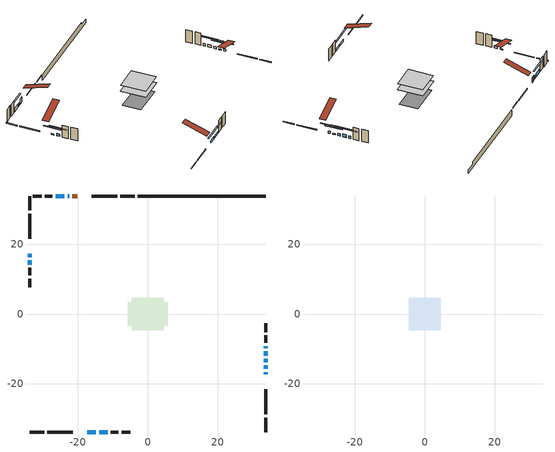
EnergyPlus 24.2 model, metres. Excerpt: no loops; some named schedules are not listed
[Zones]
conditioned space
 floor outside (Floor1 construction): -1.49,-1.49 -1.49,1.49 1.49,1.49 1.49,-1.49 z0.77
 floor adiabatic (AdiabaticFloorConstruction): -4.59,-4.59 -4.59,4.59 4.59,4.59 4.59,-4.59 z3.21
 floor foundation (Slab1 construction): -5.79,-3.35 -5.79,3.35 5.79,3.35 5.79,-3.35 z-1.52
 wall outside (RimJoist1 construction): -3.74,33.77 -7.83,33.77 / -33.77,-33.77 -29.68,-33.77 / -33.77,33.77 -33.77,29.68 / 33.77,-33.77 33.77,-29.68 z0.77:1.07
 wall outside (RimJoist2 construction): -8.76,33.77 -15.98,33.77 / -28.75,-33.77 -21.52,-33.77 / -33.77,28.75 -33.77,21.52 / 33.77,-28.75 33.77,-21.52 z0.77:1.07
 wall outside (AdiabaticWallConstruction 1): -20.2,33.77 -21.57,33.77 z0.77:2.8
 wall outside (AdiabaticWallConstruction): -22.49,33.77 -22.91,33.77 z0.77:1.99; 33.77,-17.31 33.77,-16.65 z0.77:1.59; 33.77,-15.72 33.77,-14.7 / -33.77,17.31 -33.77,16.29 z0.77:1.18; -23.84,33.77 -26.38,33.77 z0.77:2.14; 33.77,-13.78 33.77,-12.86 / -17.31,-33.77 -14.87,-33.77 / -33.77,15.37 -33.77,14.14 z0.77:1.69; 33.77,-11.93 33.77,-10.71 z0.77:1.89; 33.77,-9.78 33.77,-9.17 z0.77:1.79; -13.94,-33.77 -11.5,-33.77 z0.77:1.58
 wall outside (Wall1 construction): -27.31,33.77 -29.44,33.77 / -10.57,-33.77 -8.44,-33.77 / -33.77,13.22 -33.77,11.08 / 33.77,-8.24 33.77,-6.11 z0.77:5.65
 wall outside (Wall2 construction): -30.37,33.77 -32.84,33.77 / -7.51,-33.77 -5.04,-33.77 / -33.77,10.15 -33.77,7.69 / 33.77,-5.18 33.77,-2.71 z0.77:5.65
 wall foundation (FoundationWall1 construction): -2.81,33.77,-1.52 -2.81,33.77,0.77 30.11,33.77,0.77 30.11,33.77,-0.14 33.77,33.77,-0.14 33.77,33.77,-1.52
 window (WindowConstruction 6): -22.49,33.77 -22.91,33.77 z0.77:1.99
 window (WindowConstruction 8): 33.77,-17.31 33.77,-16.65 z0.77:1.58
 window (WindowConstruction 9): 33.77,-15.72 33.77,-14.7 z0.77:1.18
 window (WindowConstruction 10): -33.77,17.31 -33.77,16.29 z0.77:1.18
 window (WindowConstruction): -23.84,33.77 -26.38,33.77 z0.77:2.14
 window (WindowConstruction 1): 33.77,-13.77 33.77,-12.86 z0.77:1.68
 window (WindowConstruction 2): 33.77,-11.93 33.77,-10.71 z0.77:1.89
 window (WindowConstruction 3): -17.31,-33.77 -14.87,-33.77 z0.77:1.68
 window (WindowConstruction 4): 33.77,-9.78 33.77,-9.17 z0.77:1.78
 window (WindowConstruction 5): -33.77,15.36 -33.77,14.15 z0.77:1.68
 window (WindowConstruction 7): -13.94,-33.77 -11.5,-33.77 z0.77:1.58
 door (Door): -20.2,33.77 -21.57,33.77 z0.77:2.8
 ceiling adiabatic (AdiabaticFloorConstruction): 4.59,-4.59 4.59,4.59 -4.59,4.59 -4.59,-4.59 z3.21
attic - vented
 floor to conditioned space (Floor2 construction Reversed): -4.59,-4.59 -4.59,4.59 4.59,4.59 4.59,-4.59 z5.65
 roof outside (Roof1 construction): -19.27,33.77,5.65 -19.27,24.83,8.63 -16.91,24.83,8.63 -16.91,33.77,5.65; -18.24,-33.77,5.65 -18.24,-24.83,8.63 -20.59,-24.83,8.63 -20.59,-33.77,5.65; -33.77,18.24,5.65 -24.83,18.24,8.63 -24.83,20.59,8.63 -33.77,20.59,5.65; 33.77,-18.24,5.65 24.83,-18.24,8.63 24.83,-20.59,8.63 33.77,-20.59,5.65
shading: 33.77,-14.01 33.77,-19.95 34.18,-19.95 34.18,-14.01 z4.22; 33.77,-12.06 33.77,-18.36 34.18,-18.36 34.18,-12.06 z3.81; -33.77,13.65 -33.77,19.95 -34.18,19.95 -34.18,13.65 z3.81; -29.02,33.77 -21.2,33.77 -21.2,34.18 -29.02,34.18 z4.78; 33.77,-10.22 33.77,-16.41 34.18,-16.41 34.18,-10.22 z4.32; 33.77,-8.07 33.77,-14.57 34.18,-14.57 34.18,-8.07 z4.53; -12.23,-33.77 -19.95,-33.77 -19.95,-34.18 -12.23,-34.18 z4.32; 33.77,-6.53 33.77,-12.42 34.18,-12.42 34.18,-6.53 z4.42; -33.77,11.51 -33.77,18 -34.18,18 -34.18,11.51 z4.32; -8.86,-33.77 -16.58,-33.77 -16.58,-34.18 -8.86,-34.18 z4.22
[Building]
Building 1: Terrain=Suburbs
[Site:Location]
London AP_ON: Latitude {deg}=43.03; Longitude {deg}=-81.15; Time Zone {hr}=-5; Elevation {m}=278; Keep Site Location Information=Yes
[Site:GroundTemperature:Shallow]
3.98693, 1.93205, 1.76749, 2.74264, 6.6573, 10.5537, 13.9317, 16.0716, 16.2534, 14.513, 11.2211, 7.44421
[Site:WaterMainsTemperature]
Calculation Method=Schedule; Temperature Schedule=mains temperature schedule
[Material] Roughness=Rough; Thermal Absorptance=0.9
Name | Thickness {m} | Conductivity {W/m-K} | Density {kg/m3} | Specific Heat {J/kg-K} | Solar Absorptance | Visible Absorptance
asphalt or fiberglass shingles | 0.00635 | 0.162714 | 1121.4 | 1465.45 | 0.4 | 0.4
ceiling loosefill ins | 0.169333 | 0.0480833 | 16.02 | 1046.75 | 0.7 | 0.7
ceiling stud and cavity | 0.1397 | 0.12817 | 65.682 | 1177.47 | 0.7 | 0.7
concrete 4.0 in. | 0.1016 | 1.803125 | 2242.8 | 837.4 | 0.7 | 0.7
concrete 8.0 in. | 0.2032 | 1.803125 | 2242.8 | 837.4 | 0.7 | 0.7
door material | 0.04445 | 0.053851 | 512.64 | 1214.23 | 0.7 | 0.7
exterior vertical ins | 0.0457286 | 0.029427 | 32.04 | 1214.23 | 0.7 | 0.7
floor covering | 0.0127 | 0.0433444 | 54.468 | 1339.84 | 0.6 | 0.6
floor rigid ins | 0.103632 | 0.029427 | 32.04 | 1214.23 | 0.7 | 0.7
floor rigid ins 1; wall rigid ins | 0.512978 | 0.029427 | 32.04 | 1214.23 | 0.7 | 0.7
floor stud and cavity | 0.1397 | 0.166957 | 92.3553 | 1139.71 | 0.7 | 0.7
floor stud and cavity 1 | 0.1397 | 1.75129 | 37.0049 | 1207.88 | 0.7 | 0.7
furniture material conditioned space 1 | 0.1524 | 0.115458 | 640.8 | 1214.23 | 0.6 | 0.6
gypsum board | 0.0127 | 0.160291 | 801 | 837.4 | 0.6 | 0.6
gypsum board 1 | 0.0127 | 0.160291 | 801 | 837.4 | 0.7 | 0.7
osb sheathing 0.5 in. | 0.0127 | 0.115458 | 512.64 | 1214.23 | 0.7 | 0.7
osb sheathing 0.75 in. | 0.01905 | 0.115458 | 512.64 | 1214.23 | 0.7 | 0.7
osb sheathing 2.0 in. | 0.0508 | 0.115458 | 512.64 | 1214.23 | 0.7 | 0.7
rim joist rigid ins | 0.051816 | 0.029427 | 32.04 | 1214.23 | 0.7 | 0.7
rim joist stud and cavity | 0.0508 | 0.0296939 | 125.044 | 1163.47 | 0.6 | 0.6
rim joist stud and cavity 1 | 0.0508 | 0.308293 | 125.044 | 1163.47 | 0.6 | 0.6
wall stud and cavity | 0.1397 | 0.0831639 | 139.0536 | 1170.24 | 0.7 | 0.7
wall stud and cavity 1 | 0.1397 | 0.0952443 | 139.0536 | 1170.24 | 0.7 | 0.7
wall stud and cavity 2 | 0.0889 | 0.380278 | 52.3479 | 1209.89 | 0.7 | 0.7
wall stud and cavity 3 | 0.0889 | 0.391764 | 83.0341 | 1211.67 | 0.7 | 0.7
wood siding | 0.0254 | 0.102417 | 544.68 | 1172.36 | 0.4 | 0.4
wood siding 1; wood siding 2; wood siding 3 | 0.0254 | 0.102417 | 544.68 | 1172.36 | 0.7 | 0.7
[WindowMaterial:SimpleGlazingSystem]
Name | U-Factor {W/m2-K} | Solar Heat Gain Coefficient
WindowMaterial | 2.79017 | 0.69
WindowMaterial 1 | 2.77484 | 0.5
WindowMaterial 2 | 2.78279 | 0.56
WindowMaterial 3 | 2.78165 | 0.58
WindowMaterial 4 | 4.00469 | 0.69
WindowMaterial 5 | 2.39214 | 0.46
WindowMaterial 6 | 2.75553 | 0.6
WindowMaterial 7 | 3.00196 | 0.53
WindowMaterial 8 | 2.76291 | 0.37
WindowMaterial 9 | 5.12269 | 0.64
[Construction]
AdiabaticFloorConstruction: floor stud and cavity 1, floor rigid ins 1, osb sheathing 0.75 in., floor covering
AdiabaticWallConstruction: wood siding 2, wall rigid ins, wall stud and cavity 2, gypsum board
AdiabaticWallConstruction 1: wood siding 3, wall rigid ins, wall stud and cavity 2, gypsum board
Door: door material
Floor1 construction: floor stud and cavity, floor rigid ins, osb sheathing 0.75 in., floor covering
Floor2 construction Reversed: gypsum board, ceiling stud and cavity, ceiling loosefill ins
FoundationWall1 construction: concrete 8.0 in., gypsum board 1
furniture construction conditioned space 1: furniture material conditioned space 1
PartitionWallConstruction: gypsum board, wall stud and cavity 3, gypsum board
RimJoist1 construction: wood siding 1, osb sheathing 2.0 in., rim joist stud and cavity
RimJoist2 construction: wood siding 1, rim joist rigid ins, osb sheathing 2.0 in., rim joist stud and cavity 1
Roof1 construction: asphalt or fiberglass shingles
Slab1 construction: concrete 4.0 in.
Wall1 construction: wood siding, osb sheathing 0.5 in., wall stud and cavity, gypsum board
Wall2 construction: wood siding, osb sheathing 0.5 in., wall stud and cavity 1, gypsum board
WindowConstruction: WindowMaterial
WindowConstruction 1: WindowMaterial 1
WindowConstruction 10; WindowConstruction 9: WindowMaterial 9
WindowConstruction 2: WindowMaterial 2
WindowConstruction 3: WindowMaterial 3
WindowConstruction 4: WindowMaterial 4
WindowConstruction 5: WindowMaterial 5
WindowConstruction 6: WindowMaterial 6
WindowConstruction 7: WindowMaterial 7
WindowConstruction 8: WindowMaterial 8
[Zone] Multiplier=1; Part of Total Floor Area=Yes
Name | Volume {m3}
attic - vented | 40.6991
conditioned space | 403.3
[Space]
Name | Zone | Volume {m3}
attic - vented 1 | attic - vented | 40.6991
conditioned space 1 | conditioned space | 403.3
[ZoneInfiltration:EffectiveLeakageArea]
infil attic - vented 1: Zone or Space=attic - vented 1; Schedule=Always On Discrete; Effective Air Leakage Area {cm2}=3672.87; Stack Coefficient=0.000207129; Wind Coefficient=9.72391e-06
[ZoneMixing]
whole house fan mix: Zone or Space=attic - vented; Schedule=Always On Continuous; Design Flow Rate Calculation Method=Flow/Zone; Design Flow Rate {m3/s}=0; Source Zone or Space=conditioned space
[SurfaceProperty:ExposedFoundationPerimeter]
Slab1: Exposed Perimeter Calculation Method=TotalExposedPerimeter; Total Exposed Perimeter {m}=36.577
[InternalMass] Zone or ZoneList=conditioned space; Space or SpaceList=conditioned space 1
Name | Construction | Surface Area {m2}
furniture mass conditioned space 1 | furniture construction conditioned space 1 | 68.2801
partition wall mass | PartitionWallConstruction | 170.7
[Lights]
interior lighting: Zone or ZoneList or Space or SpaceList=conditioned space 1; Schedule=interior lighting schedule; Design Level Calculation Method=LightingLevel; Lighting Level {W}=343.2; Return Air Fraction=0; Fraction Radiant=0.6; Fraction Visible=0.2; Fraction Replaceable=1
[People]
occupants: Zone or ZoneList or Space or SpaceList=conditioned space 1; Number of People Schedule=occupants schedule; Number of People Calculation Method=People; Number of People=3; Fraction Radiant=0.314171; Sensible Heat Fraction=0.56303; Activity Level Schedule=occupants activity schedule; Carbon Dioxide Generation Rate {m3/s-W}=0; Enable ASHRAE 55 Comfort Warnings=No; Mean Radiant Temperature Calculation Type=EnclosureAveraged
[ElectricEquipment] Zone or ZoneList or Space or SpaceList=conditioned space 1; Design Level Calculation Method=EquipmentLevel
Name | Schedule | Design Level {W} | Fraction Latent | Fraction Radiant | Fraction Lost
clothes dryer | clothes dryer schedule | 140.772 | 0.015 | 0.081 | 0.85
clothes washer | clothes washer schedule | 32.1985 | 0.03 | 0.162 | 0.7
cooking range | cooking range schedule | 215.147 | 0.08 | 0.432 | 0.2
dishwasher | dishwasher schedule | 66.8632 | 0.3 | 0.18 | 0.4
fridge | fridge schedule | 72.9452 | 0 | 0.6 | 0
mech vent bath fan 0 | mech vent bath fan 0 schedule | 50.2 | 0 | 0 | 1
mech vent bath fan 1 | mech vent bath fan 1 schedule | 50.2 | 0 | 0 | 1
mech vent house fan | mech vent house fan schedule | 0 | 0 | 0 | 1
mech vent house fan cfis | mech vent house fan cfis schedule | 0 | 0 | 0 | 0
mech vent range fan 0 | mech vent range fan 0 schedule | 57 | 0 | 0 | 1
misc plug loads | misc plug loads schedule | 494.7 | 0.045 | 0.513 | 0.1
whole house fan | Always On Discrete | 0 | 0 | 0 | 1
[OtherEquipment] Zone or ZoneList or Space or SpaceList=conditioned space 1; Design Level Calculation Method=EquipmentLevel
Name | Fuel Type | Schedule | Design Level {W} | Fraction Latent | Fraction Radiant | Fraction Lost
clothes dryer 1 | Electricity | clothes dryer schedule | 0 | 0.015 | 0.081 | 0.85
cooking range 1 | Electricity | cooking range schedule | 0 | 0.08 | 0.432 | 0.2
general water use latent | None | general water use schedule | 62.594 | 1 | 0 | 0
general water use sensible | None | general water use schedule | -61.6891 | 0 | 0.6 | 0
mech vent house fan latent load | None | Always On Discrete | 0 | 1 | 0 | 0
mech vent house fan sensible load | None | Always On Discrete | 0 | 0 | 0 | 0
water heater energy adjustment1 | NaturalGas | Always On Discrete | 0.01 | 0 | 0 | 1
[ZoneInfiltration:DesignFlowRate] Zone or ZoneList or Space or SpaceList=conditioned space 1; Schedule=Always On Discrete; Design Flow Rate Calculation Method=Flow/Zone; Design Flow Rate {m3/s}=0
infil flow; natural vent flow; whole house fan flow
[AvailabilityManager:Scheduled]
central ac and furnace airloop Availability Manager: Schedule=Always On Discrete
[Foundation:Kiva]
Foundation Kiva 1: Initial Indoor Air Temperature {C}=18; Wall Height Above Grade {m}=0.769986; Wall Depth Below Slab {m}=0.2032; Custom Block Material Name 1=exterior vertical ins; Custom Block Depth 1 {m}=2.28999; Custom Block X Position 1 {m}=0.2159; Custom Block Z Position 1 {m}=0
[Foundation:Kiva:Settings]
Soil Conductivity {W/m-K}=0.849921; Soil Density {kg/m3}=1842.3; Soil Specific Heat {J/kg-K}=418.7; Ground Solar Absorptivity=0.9; Ground Thermal Absorptivity=0.9; Ground Surface Roughness {m}=0.03; Far-Field Width {m}=40; Deep-Ground Boundary Condition=ZeroFlux; Deep-Ground Depth {m}=40; Minimum Cell Dimension {m}=0.2; Maximum Cell Growth Coefficient=3; Simulation Timestep=Timestep
[Exterior:Lights]
exterior lighting: Schedule=exterior lighting schedule; Design Level {W}=75.6
[EnergyManagementSystem:GlobalVariable]
central_ac_and_furnace_airloop_Fan_RTF
infil_program_Qfan
infil_program_Qinf
natural_vent_program_Qnv
natural_vent_program_Qwhf
[EnergyManagementSystem:Sensor]
Name | Output:Variable or Output:Meter Index Key | Output:Variable or Output:Meter
airflow_gain | infil flow | Infiltration Sensible Heat Gain Energy
airflow_gain_1 | natural vent flow | Infiltration Sensible Heat Gain Energy
airflow_gain_2 | whole house fan flow | Infiltration Sensible Heat Gain Energy
airflow_loss | infil flow | Infiltration Sensible Heat Loss Energy
airflow_loss_1 | natural vent flow | Infiltration Sensible Heat Loss Energy
airflow_loss_2 | whole house fan flow | Infiltration Sensible Heat Loss Energy
clg_load_cond |  | Cooling:EnergyTransfer:Zone:CONDITIONED SPACE
clg_sp_s; clg_sp_s_1 | cooling setpoint | Schedule Value
clothes_dryer_exhaust_0_sch_s | clothes dryer exhaust 0 schedule | Schedule Value
cool_season | cooling season schedule | Schedule Value
htg_load_cond |  | Heating:EnergyTransfer:Zone:CONDITIONED SPACE
htg_sp_s; htg_sp_s_1 | heating setpoint | Schedule Value
ig_ee_conv | clothes dryer | Electric Equipment Convective Heating Energy
ig_ee_conv_2 | cooking range | Electric Equipment Convective Heating Energy
ig_ee_conv_4 | fridge | Electric Equipment Convective Heating Energy
ig_ee_conv_5 | misc plug loads | Electric Equipment Convective Heating Energy
ig_ee_conv_6 | whole house fan | Electric Equipment Convective Heating Energy
ig_ee_rad | clothes dryer | Electric Equipment Radiant Heating Energy
ig_ee_rad_2 | cooking range | Electric Equipment Radiant Heating Energy
ig_ee_rad_4 | fridge | Electric Equipment Radiant Heating Energy
ig_ee_rad_5 | misc plug loads | Electric Equipment Radiant Heating Energy
ig_ee_rad_6 | whole house fan | Electric Equipment Radiant Heating Energy
ig_lgt_conv | interior lighting | Lights Convective Heating Energy
ig_lgt_rad | interior lighting | Lights Radiant Heating Energy
ig_lgt_vis | interior lighting | Lights Visible Radiation Heating Energy
ig_oe_conv | clothes dryer 1 | Other Equipment Convective Heating Energy
ig_oe_conv_1 | cooking range 1 | Other Equipment Convective Heating Energy
ig_oe_conv_2 | general water use latent | Other Equipment Convective Heating Energy
ig_oe_conv_3 | general water use sensible | Other Equipment Convective Heating Energy
ig_oe_conv_4 | water heater energy adjustment1 | Other Equipment Convective Heating Energy
ig_oe_rad | clothes dryer 1 | Other Equipment Radiant Heating Energy
ig_oe_rad_1 | cooking range 1 | Other Equipment Radiant Heating Energy
ig_oe_rad_2 | general water use latent | Other Equipment Radiant Heating Energy
ig_oe_rad_3 | general water use sensible | Other Equipment Radiant Heating Energy
ig_oe_rad_4 | water heater energy adjustment1 | Other Equipment Radiant Heating Energy
ig_ppl_conv | occupants | People Convective Heating Energy
ig_ppl_rad | occupants | People Radiant Heating Energy
im_conv | furniture mass conditioned space 1 | Surface Inside Face Convection Heat Gain Energy
im_conv_1 | partition wall mass | Surface Inside Face Convection Heat Gain Energy
im_ig | furniture mass conditioned space 1 | Surface Inside Face Internal Gains Radiation Heat Gain Energy
im_ig_1 | partition wall mass | Surface Inside Face Internal Gains Radiation Heat Gain Energy
im_lgt | furniture mass conditioned space 1 | Surface Inside Face Lights Radiation Heat Gain Energy
im_lgt_1 | partition wall mass | Surface Inside Face Lights Radiation Heat Gain Energy
im_sol | furniture mass conditioned space 1 | Surface Inside Face Solar Radiation Heat Gain Energy
im_sol_1 | partition wall mass | Surface Inside Face Solar Radiation Heat Gain Energy
im_surf | furniture mass conditioned space 1 | Surface Inside Face Net Surface Thermal Radiation Heat Gain Energy
im_surf_1 | partition wall mass | Surface Inside Face Net Surface Thermal Radiation Heat Gain Energy
mech_vent_bath_fan_0_sch_s | mech vent bath fan 0 schedule | Schedule Value
mech_vent_bath_fan_1_sch_s | mech vent bath fan 1 schedule | Schedule Value
mech_vent_range_fan_0_sch_s | mech vent range fan 0 schedule | Schedule Value
mv_conv | mech vent bath fan 0 | Electric Equipment Convective Heating Energy
mv_conv_1 | mech vent bath fan 1 | Electric Equipment Convective Heating Energy
mv_conv_2 | mech vent house fan | Electric Equipment Convective Heating Energy
mv_conv_3 | mech vent house fan cfis | Electric Equipment Convective Heating Energy
mv_conv_4 | mech vent range fan 0 | Electric Equipment Convective Heating Energy
mv_conv_5 | mech vent house fan latent load | Other Equipment Convective Heating Energy
mv_conv_6 | mech vent house fan sensible load | Other Equipment Convective Heating Energy
mv_rad | mech vent bath fan 0 | Electric Equipment Radiant Heating Energy
mv_rad_1 | mech vent bath fan 1 | Electric Equipment Radiant Heating Energy
mv_rad_2 | mech vent house fan | Electric Equipment Radiant Heating Energy
mv_rad_3 | mech vent house fan cfis | Electric Equipment Radiant Heating Energy
mv_rad_4 | mech vent range fan 0 | Electric Equipment Radiant Heating Energy
mv_rad_5 | mech vent house fan latent load | Other Equipment Radiant Heating Energy
mv_rad_6 | mech vent house fan sensible load | Other Equipment Radiant Heating Energy
natural_vent_s | natural vent schedule | Schedule Value
out_pb_s |  | Site Outdoor Air Barometric Pressure
out_wt_s |  | Site Outdoor Air Humidity Ratio
site_vw_s |  | Site Wind Speed
ss_back_out | Window1 | Surface Window Shortwave from Zone Back Out Window Heat Transfer Rate
ss_back_out_1 | Window11 | Surface Window Shortwave from Zone Back Out Window Heat Transfer Rate
ss_back_out_10 | Window9 | Surface Window Shortwave from Zone Back Out Window Heat Transfer Rate
ss_back_out_2 | Window12 | Surface Window Shortwave from Zone Back Out Window Heat Transfer Rate
ss_back_out_3 | Window13 | Surface Window Shortwave from Zone Back Out Window Heat Transfer Rate
ss_back_out_4 | Window2 | Surface Window Shortwave from Zone Back Out Window Heat Transfer Rate
ss_back_out_5 | Window3 | Surface Window Shortwave from Zone Back Out Window Heat Transfer Rate
ss_back_out_6 | Window4 | Surface Window Shortwave from Zone Back Out Window Heat Transfer Rate
ss_back_out_7 | Window5 | Surface Window Shortwave from Zone Back Out Window Heat Transfer Rate
ss_back_out_8 | Window7 | Surface Window Shortwave from Zone Back Out Window Heat Transfer Rate
ss_back_out_9 | Window8 | Surface Window Shortwave from Zone Back Out Window Heat Transfer Rate
ss_conv | Door1 | Surface Inside Face Convection Heat Gain Energy
ss_conv_1 | Window1 | Surface Inside Face Convection Heat Gain Energy
ss_conv_10 | Window8 | Surface Inside Face Convection Heat Gain Energy
ss_conv_11 | Window9 | Surface Inside Face Convection Heat Gain Energy
ss_conv_2 | Window11 | Surface Inside Face Convection Heat Gain Energy
ss_conv_3 | Window12 | Surface Inside Face Convection Heat Gain Energy
ss_conv_4 | Window13 | Surface Inside Face Convection Heat Gain Energy
ss_conv_5 | Window2 | Surface Inside Face Convection Heat Gain Energy
ss_conv_6 | Window3 | Surface Inside Face Convection Heat Gain Energy
ss_conv_7 | Window4 | Surface Inside Face Convection Heat Gain Energy
ss_conv_8 | Window5 | Surface Inside Face Convection Heat Gain Energy
ss_conv_9 | Window7 | Surface Inside Face Convection Heat Gain Energy
ss_ig | Door1 | Surface Inside Face Internal Gains Radiation Heat Gain Energy
ss_ig_1 | Window1 | Surface Inside Face Internal Gains Radiation Heat Gain Energy
ss_ig_10 | Window8 | Surface Inside Face Internal Gains Radiation Heat Gain Energy
ss_ig_11 | Window9 | Surface Inside Face Internal Gains Radiation Heat Gain Energy
ss_ig_2 | Window11 | Surface Inside Face Internal Gains Radiation Heat Gain Energy
ss_ig_3 | Window12 | Surface Inside Face Internal Gains Radiation Heat Gain Energy
ss_ig_4 | Window13 | Surface Inside Face Internal Gains Radiation Heat Gain Energy
ss_ig_5 | Window2 | Surface Inside Face Internal Gains Radiation Heat Gain Energy
ss_ig_6 | Window3 | Surface Inside Face Internal Gains Radiation Heat Gain Energy
ss_ig_7 | Window4 | Surface Inside Face Internal Gains Radiation Heat Gain Energy
ss_ig_8 | Window5 | Surface Inside Face Internal Gains Radiation Heat Gain Energy
ss_ig_9 | Window7 | Surface Inside Face Internal Gains Radiation Heat Gain Energy
ss_lgt | Door1 | Surface Inside Face Lights Radiation Heat Gain Energy
ss_sol | Door1 | Surface Inside Face Solar Radiation Heat Gain Energy
ss_surf | Door1 | Surface Inside Face Net Surface Thermal Radiation Heat Gain Energy
ss_surf_1 | Window1 | Surface Inside Face Net Surface Thermal Radiation Heat Gain Energy
ss_surf_10 | Window8 | Surface Inside Face Net Surface Thermal Radiation Heat Gain Energy
ss_surf_11 | Window9 | Surface Inside Face Net Surface Thermal Radiation Heat Gain Energy
ss_surf_2 | Window11 | Surface Inside Face Net Surface Thermal Radiation Heat Gain Energy
ss_surf_3 | Window12 | Surface Inside Face Net Surface Thermal Radiation Heat Gain Energy
ss_surf_4 | Window13 | Surface Inside Face Net Surface Thermal Radiation Heat Gain Energy
ss_surf_5 | Window2 | Surface Inside Face Net Surface Thermal Radiation Heat Gain Energy
ss_surf_6 | Window3 | Surface Inside Face Net Surface Thermal Radiation Heat Gain Energy
ss_surf_7 | Window4 | Surface Inside Face Net Surface Thermal Radiation Heat Gain Energy
ss_surf_8 | Window5 | Surface Inside Face Net Surface Thermal Radiation Heat Gain Energy
ss_surf_9 | Window7 | Surface Inside Face Net Surface Thermal Radiation Heat Gain Energy
ss_trans_in | Window1 | Surface Window Transmitted Solar Radiation Rate
ss_trans_in_1 | Window11 | Surface Window Transmitted Solar Radiation Rate
ss_trans_in_10 | Window9 | Surface Window Transmitted Solar Radiation Rate
ss_trans_in_2 | Window12 | Surface Window Transmitted Solar Radiation Rate
ss_trans_in_3 | Window13 | Surface Window Transmitted Solar Radiation Rate
ss_trans_in_4 | Window2 | Surface Window Transmitted Solar Radiation Rate
ss_trans_in_5 | Window3 | Surface Window Transmitted Solar Radiation Rate
ss_trans_in_6 | Window4 | Surface Window Transmitted Solar Radiation Rate
ss_trans_in_7 | Window5 | Surface Window Transmitted Solar Radiation Rate
ss_trans_in_8 | Window7 | Surface Window Transmitted Solar Radiation Rate
ss_trans_in_9 | Window8 | Surface Window Transmitted Solar Radiation Rate
ss_trans_out | Window1 | Surface Inside Face Initial Transmitted Diffuse Transmitted Out Window Solar Radiation Rate
ss_trans_out_1 | Window11 | Surface Inside Face Initial Transmitted Diffuse Transmitted Out Window Solar Radiation Rate
ss_trans_out_10 | Window9 | Surface Inside Face Initial Transmitted Diffuse Transmitted Out Window Solar Radiation Rate
ss_trans_out_2 | Window12 | Surface Inside Face Initial Transmitted Diffuse Transmitted Out Window Solar Radiation Rate
ss_trans_out_3 | Window13 | Surface Inside Face Initial Transmitted Diffuse Transmitted Out Window Solar Radiation Rate
ss_trans_out_4 | Window2 | Surface Inside Face Initial Transmitted Diffuse Transmitted Out Window Solar Radiation Rate
ss_trans_out_5 | Window3 | Surface Inside Face Initial Transmitted Diffuse Transmitted Out Window Solar Radiation Rate
ss_trans_out_6 | Window4 | Surface Inside Face Initial Transmitted Diffuse Transmitted Out Window Solar Radiation Rate
ss_trans_out_7 | Window5 | Surface Inside Face Initial Transmitted Diffuse Transmitted Out Window Solar Radiation Rate
ss_trans_out_8 | Window7 | Surface Inside Face Initial Transmitted Diffuse Transmitted Out Window Solar Radiation Rate
ss_trans_out_9 | Window8 | Surface Inside Face Initial Transmitted Diffuse Transmitted Out Window Solar Radiation Rate
s_conv | Floor1 | Surface Inside Face Convection Heat Gain Energy
s_conv_1 | Floor2 | Surface Inside Face Convection Heat Gain Energy
s_conv_10 | RimJoist2:180 | Surface Inside Face Convection Heat Gain Energy
s_conv_11 | RimJoist2:270 | Surface Inside Face Convection Heat Gain Energy
s_conv_12 | RimJoist2:90 | Surface Inside Face Convection Heat Gain Energy
s_conv_13 | Slab1 | Surface Inside Face Convection Heat Gain Energy
s_conv_14 | Wall1:0 | Surface Inside Face Convection Heat Gain Energy
s_conv_15 | Wall1:180 | Surface Inside Face Convection Heat Gain Energy
s_conv_16 | Wall1:270 | Surface Inside Face Convection Heat Gain Energy
s_conv_17 | Wall1:90 | Surface Inside Face Convection Heat Gain Energy
s_conv_18 | Wall2:0 | Surface Inside Face Convection Heat Gain Energy
s_conv_19 | Wall2:180 | Surface Inside Face Convection Heat Gain Energy
s_conv_2 | FoundationWall1 | Surface Inside Face Convection Heat Gain Energy
s_conv_20 | Wall2:270 | Surface Inside Face Convection Heat Gain Energy
s_conv_21 | Wall2:90 | Surface Inside Face Convection Heat Gain Energy
s_conv_3 | inferred conditioned ceiling | Surface Inside Face Convection Heat Gain Energy
